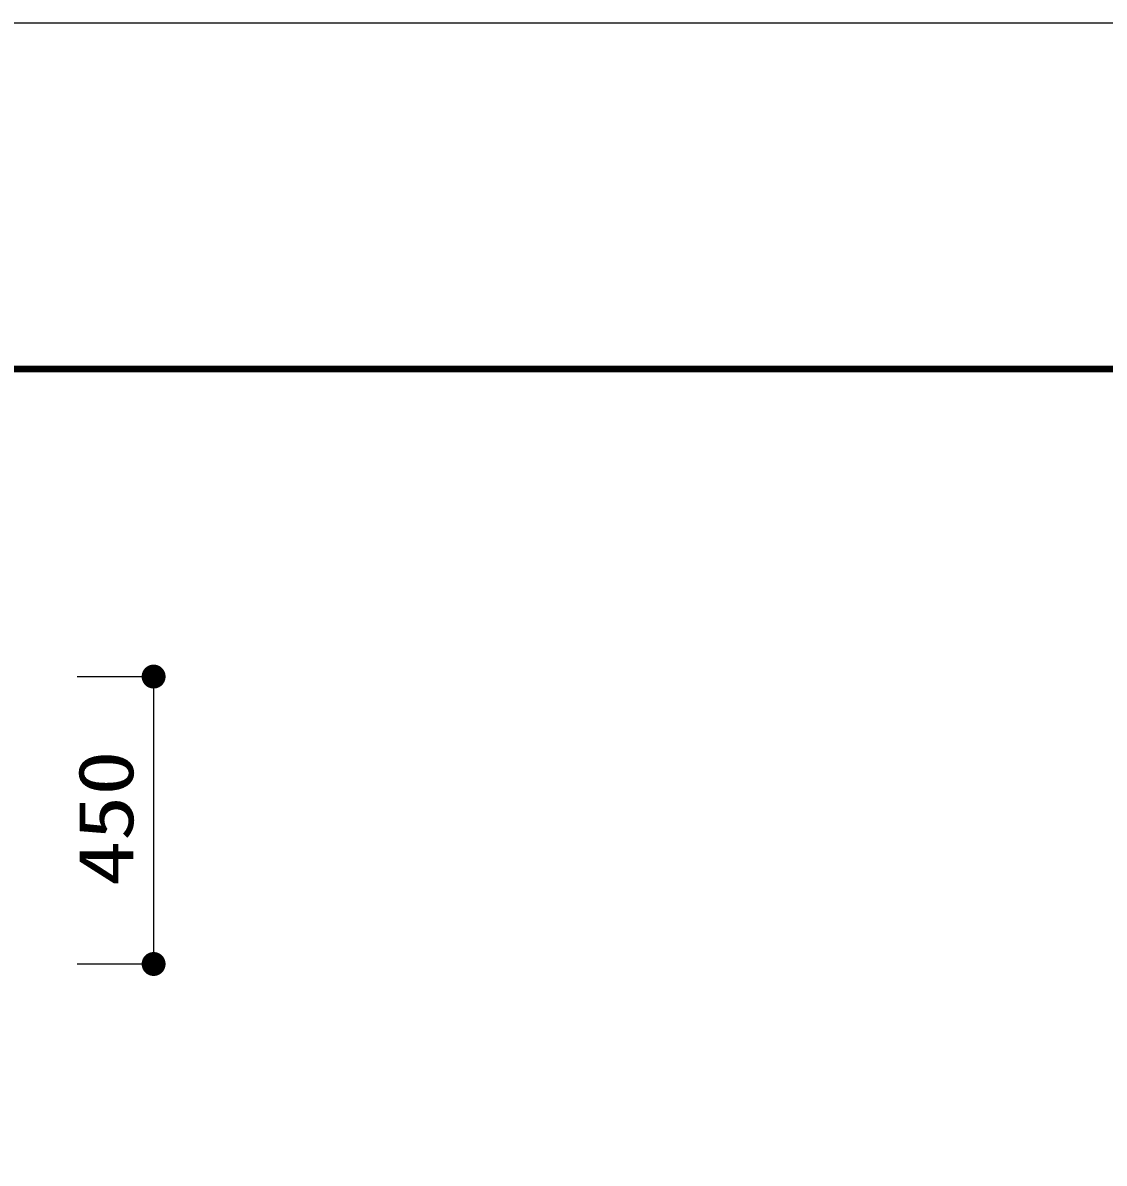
# Model space of a CAD drawing. Units: millimetres, scale not verified. Extents: x -8910 to 8910, y -6308 to 6308.
# Drawn here: x 1167 to 2861, y 4522 to 6308 of the extents above; entities that cross this region are included whole.
import ezdxf
from ezdxf.enums import TextEntityAlignment as Align

# ---------------------------------------------------------------- set-up
doc = ezdxf.new("R2010")
doc.units = ezdxf.units.MM
doc.header["$LTSCALE"] = 30
for name, color, linetype, lineweight in [('0-4_00クル-フ-6寸法', 132, 'Continuous', 25), ('1-4_図面枠', 7, 'Continuous', 25), ('1-5_Axis_waku', 7, 'Continuous', 25)]:
    doc.layers.add(name, color=color, linetype=linetype, lineweight=lineweight)
doc.styles.add('ＭＳ ゴシック', font='')
doc.styles.get('ＭＳ ゴシック').set_extended_font_data('MS Gothic')

msp = doc.modelspace()

# ---------------------------------------------------------------- linework, layer by layer
at = {"layer": '0-4_00クル-フ-6寸法', "color": 4}
for p, q in [((1252.01, 5283.92), (1372.01, 5283.92)), ((1372.01, 5283.92), (1372.01, 4833.92)), ((1252.01, 4833.92), (1372.01, 4833.92))]:
    msp.add_line(p, q, dxfattribs=at)
at = {"layer": '0-4_00クル-フ-6寸法'}
for points in [[(1372.01, 5283.92), (1353.3, 5285.09), (1353.6, 5287.43)], [(1372.01, 5283.92), (1353.3, 5282.74), (1353.3, 5285.09)], [(1372.01, 5283.92), (1353.6, 5287.43), (1354.18, 5289.71)], [(1372.01, 5283.92), (1354.18, 5289.71), (1355.05, 5291.9)], [(1372.01, 5283.92), (1355.05, 5291.9), (1356.18, 5293.96)], [(1372.01, 5283.92), (1356.18, 5293.96), (1357.57, 5295.87)], [(1372.01, 5283.92), (1357.57, 5295.87), (1359.18, 5297.58)], [(1372.01, 5283.92), (1359.18, 5297.58), (1360.99, 5299.08)], [(1372.01, 5283.92), (1360.99, 5299.08), (1362.98, 5300.35)], [(1372.01, 5283.92), (1362.98, 5300.35), (1365.11, 5301.35)], [(1372.01, 5283.92), (1365.11, 5301.35), (1367.35, 5302.08)], [(1372.01, 5283.92), (1367.35, 5302.08), (1369.66, 5302.52)], [(1372.01, 5283.92), (1369.66, 5302.52), (1372.01, 5302.67)], [(1372.01, 5283.92), (1372.01, 5302.67), (1374.36, 5302.52)], [(1372.01, 5283.92), (1374.36, 5302.52), (1376.68, 5302.08)], [(1372.01, 5283.92), (1376.68, 5302.08), (1378.92, 5301.35)], [(1372.01, 5283.92), (1378.92, 5301.35), (1381.05, 5300.35)], [(1372.01, 5283.92), (1381.05, 5300.35), (1383.03, 5299.08)], [(1372.01, 5283.92), (1383.03, 5299.08), (1384.85, 5297.58)], [(1372.01, 5283.92), (1384.85, 5297.58), (1386.46, 5295.87)], [(1372.01, 5283.92), (1386.46, 5295.87), (1387.84, 5293.96)], [(1372.01, 5283.92), (1387.84, 5293.96), (1388.98, 5291.9)], [(1372.01, 5283.92), (1388.98, 5291.9), (1389.85, 5289.71)], [(1372.01, 5283.92), (1389.85, 5289.71), (1390.43, 5287.43)], [(1372.01, 5283.92), (1390.43, 5287.43), (1390.73, 5285.09)], [(1372.01, 5283.92), (1390.73, 5285.09), (1390.73, 5282.74)], [(1372.01, 5283.92), (1353.6, 5280.4), (1353.3, 5282.74)], [(1372.01, 5283.92), (1354.18, 5278.12), (1353.6, 5280.4)], [(1372.01, 5283.92), (1355.05, 5275.93), (1354.18, 5278.12)], [(1372.01, 5283.92), (1356.18, 5273.87), (1355.05, 5275.93)], [(1372.01, 5283.92), (1357.57, 5271.96), (1356.18, 5273.87)], [(1372.01, 5283.92), (1359.18, 5270.25), (1357.57, 5271.96)], [(1372.01, 5283.92), (1360.99, 5268.75), (1359.18, 5270.25)], [(1372.01, 5283.92), (1362.98, 5267.49), (1360.99, 5268.75)], [(1372.01, 5283.92), (1365.11, 5266.48), (1362.98, 5267.49)], [(1372.01, 5283.92), (1367.35, 5265.75), (1365.11, 5266.48)], [(1372.01, 5283.92), (1369.66, 5265.31), (1367.35, 5265.75)], [(1372.01, 5283.92), (1372.01, 5265.17), (1369.66, 5265.31)], [(1372.01, 5283.92), (1374.36, 5265.31), (1372.01, 5265.17)], [(1372.01, 5283.92), (1376.68, 5265.75), (1374.36, 5265.31)], [(1372.01, 5283.92), (1378.92, 5266.48), (1376.68, 5265.75)], [(1372.01, 5283.92), (1381.05, 5267.49), (1378.92, 5266.48)], [(1372.01, 5283.92), (1383.03, 5268.75), (1381.05, 5267.49)], [(1372.01, 5283.92), (1384.85, 5270.25), (1383.03, 5268.75)], [(1372.01, 5283.92), (1386.46, 5271.96), (1384.85, 5270.25)], [(1372.01, 5283.92), (1387.84, 5273.87), (1386.46, 5271.96)], [(1372.01, 5283.92), (1388.98, 5275.93), (1387.84, 5273.87)], [(1372.01, 5283.92), (1389.85, 5278.12), (1388.98, 5275.93)], [(1372.01, 5283.92), (1390.43, 5280.4), (1389.85, 5278.12)], [(1372.01, 5283.92), (1390.73, 5282.74), (1390.43, 5280.4)], [(1372.01, 4833.92), (1353.6, 4837.43), (1354.18, 4839.71)], [(1372.01, 4833.92), (1354.18, 4839.71), (1355.05, 4841.9)], [(1372.01, 4833.92), (1355.05, 4841.9), (1356.18, 4843.96)], [(1372.01, 4833.92), (1356.18, 4843.96), (1357.57, 4845.87)], [(1372.01, 4833.92), (1357.57, 4845.87), (1359.18, 4847.58)], [(1372.01, 4833.92), (1359.18, 4847.58), (1360.99, 4849.08)], [(1372.01, 4833.92), (1360.99, 4849.08), (1362.98, 4850.35)], [(1372.01, 4833.92), (1362.98, 4850.35), (1365.11, 4851.35)], [(1372.01, 4833.92), (1365.11, 4851.35), (1367.35, 4852.08)], [(1372.01, 4833.92), (1367.35, 4852.08), (1369.66, 4852.52)], [(1372.01, 4833.92), (1369.66, 4852.52), (1372.01, 4852.67)], [(1372.01, 4833.92), (1372.01, 4852.67), (1374.36, 4852.52)], [(1372.01, 4833.92), (1374.36, 4852.52), (1376.68, 4852.08)], [(1372.01, 4833.92), (1376.68, 4852.08), (1378.92, 4851.35)], [(1372.01, 4833.92), (1378.92, 4851.35), (1381.05, 4850.35)], [(1372.01, 4833.92), (1381.05, 4850.35), (1383.03, 4849.08)], [(1372.01, 4833.92), (1383.03, 4849.08), (1384.85, 4847.58)], [(1372.01, 4833.92), (1384.85, 4847.58), (1386.46, 4845.87)], [(1372.01, 4833.92), (1386.46, 4845.87), (1387.84, 4843.96)], [(1372.01, 4833.92), (1387.84, 4843.96), (1388.98, 4841.9)], [(1372.01, 4833.92), (1388.98, 4841.9), (1389.85, 4839.71)], [(1372.01, 4833.92), (1389.85, 4839.71), (1390.43, 4837.43)], [(1372.01, 4833.92), (1353.3, 4835.09), (1353.6, 4837.43)], [(1372.01, 4833.92), (1353.3, 4832.74), (1353.3, 4835.09)], [(1372.01, 4833.92), (1353.6, 4830.4), (1353.3, 4832.74)], [(1372.01, 4833.92), (1354.18, 4828.12), (1353.6, 4830.4)], [(1372.01, 4833.92), (1355.05, 4825.93), (1354.18, 4828.12)], [(1372.01, 4833.92), (1356.18, 4823.87), (1355.05, 4825.93)], [(1372.01, 4833.92), (1357.57, 4821.96), (1356.18, 4823.87)], [(1372.01, 4833.92), (1359.18, 4820.25), (1357.57, 4821.96)], [(1372.01, 4833.92), (1360.99, 4818.75), (1359.18, 4820.25)], [(1372.01, 4833.92), (1362.98, 4817.49), (1360.99, 4818.75)], [(1372.01, 4833.92), (1365.11, 4816.48), (1362.98, 4817.49)], [(1372.01, 4833.92), (1367.35, 4815.75), (1365.11, 4816.48)], [(1372.01, 4833.92), (1369.66, 4815.31), (1367.35, 4815.75)], [(1372.01, 4833.92), (1372.01, 4815.17), (1369.66, 4815.31)], [(1372.01, 4833.92), (1390.43, 4837.43), (1390.73, 4835.09)], [(1372.01, 4833.92), (1390.73, 4835.09), (1390.73, 4832.74)], [(1372.01, 4833.92), (1374.36, 4815.31), (1372.01, 4815.17)], [(1372.01, 4833.92), (1376.68, 4815.75), (1374.36, 4815.31)], [(1372.01, 4833.92), (1378.92, 4816.48), (1376.68, 4815.75)], [(1372.01, 4833.92), (1381.05, 4817.49), (1378.92, 4816.48)], [(1372.01, 4833.92), (1383.03, 4818.75), (1381.05, 4817.49)], [(1372.01, 4833.92), (1384.85, 4820.25), (1383.03, 4818.75)], [(1372.01, 4833.92), (1386.46, 4821.96), (1384.85, 4820.25)], [(1372.01, 4833.92), (1387.84, 4823.87), (1386.46, 4821.96)], [(1372.01, 4833.92), (1388.98, 4825.93), (1387.84, 4823.87)], [(1372.01, 4833.92), (1389.85, 4828.12), (1388.98, 4825.93)], [(1372.01, 4833.92), (1390.43, 4830.4), (1389.85, 4828.12)], [(1372.01, 4833.92), (1390.73, 4832.74), (1390.43, 4830.4)]]:
    msp.add_solid(points, dxfattribs=at)
at = {"layer": '1-4_図面枠'}
msp.add_lwpolyline([(-8910, -6307.5), (-8910, 6307.5), (8910, 6307.5), (8910, -6307.5)], close=True, dxfattribs=at)
at = {"layer": '1-5_Axis_waku'}
for p, q in [((-7778.4, 5769.9), (8408.4, 5769.9)), ((-7777.8, 5769.3), (8407.8, 5769.3)), ((-7777.2, 5768.7), (8407.2, 5768.7)), ((-7776.6, 5768.1), (8406.6, 5768.1)), ((-7776, 5767.5), (8406, 5767.5)), ((-7775.4, 5766.9), (8405.4, 5766.9)), ((-7774.8, 5766.3), (8404.8, 5766.3)), ((-7774.2, 5765.7), (8404.2, 5765.7)), ((-7773.6, 5765.1), (8403.6, 5765.1)), ((-7773, 5764.5), (8403, 5764.5)), ((-7772.4, 5763.9), (8402.4, 5763.9)), ((-7771.8, 5763.3), (8401.8, 5763.3)), ((-7771.2, 5762.7), (8401.2, 5762.7)), ((-7770.6, 5762.1), (8400.6, 5762.1)), ((-7770, 5761.5), (8400, 5761.5))]:
    msp.add_line(p, q, dxfattribs=at)

# ---------------------------------------------------------------- texts
at = {"layer": '0-4_00クル-フ-6寸法', "color": 3, "style": 'ＭＳ ゴシック', "width": 1.2}
msp.add_text('450', height=86.66, rotation=90, dxfattribs=at).set_placement((1366.17, 4956.06), align=Align.BOTTOM_LEFT)

doc.saveas('drawing.dxf')
